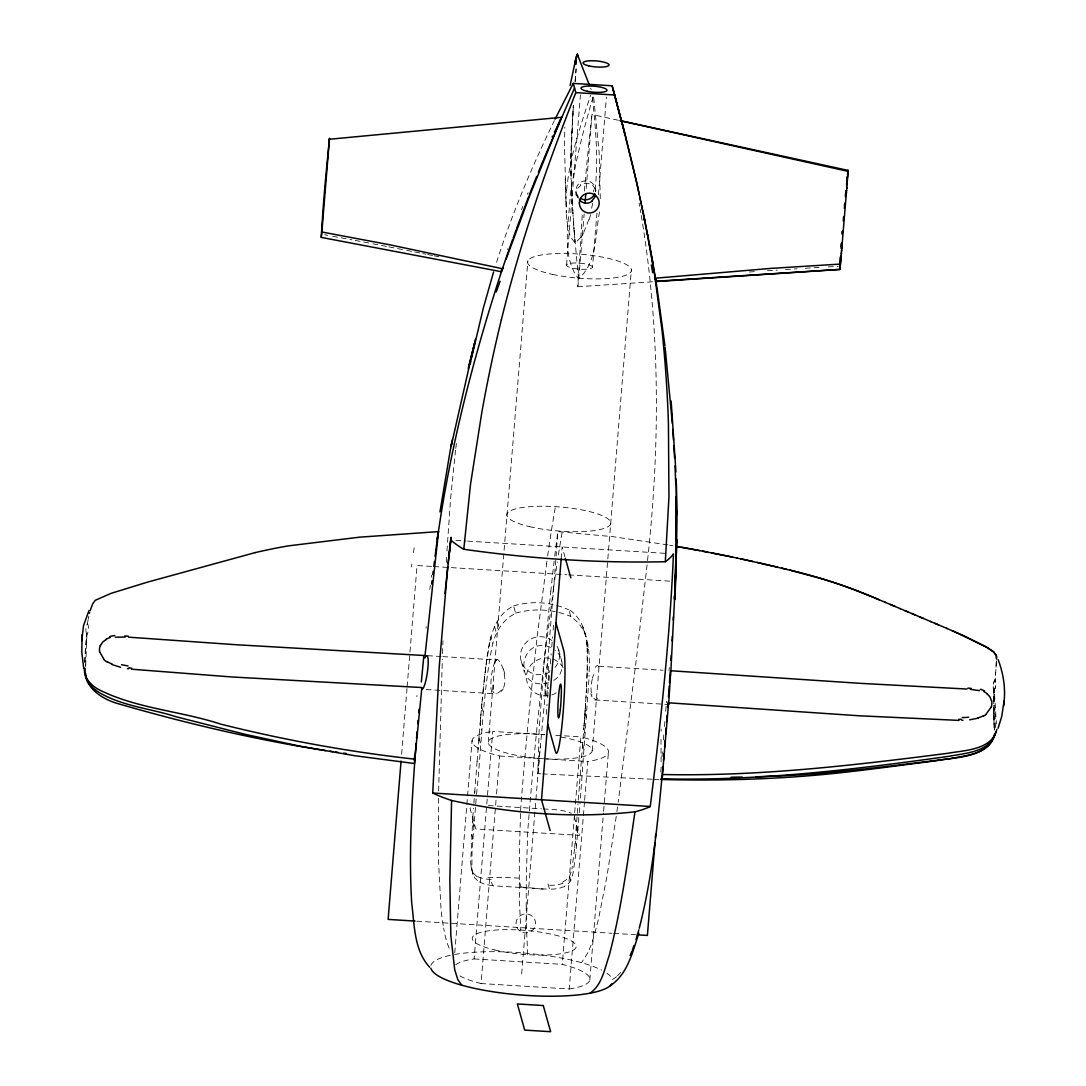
<?xml version="1.0" encoding="UTF-8"?>
<svg xmlns="http://www.w3.org/2000/svg" width="1086" height="1086" viewBox="0 0 1086 1086"><rect width="100%" height="100%" fill="white"/><g stroke="black" fill="none" stroke-linecap="round" stroke-linejoin="round"><path stroke-width="0.75" stroke-dasharray="5 3.75" d="M86.921 634.373L85.672 666.261M660.994 739.376L661.102 762.711M566.213 201.67L566.295 213.127L564.476 145.103L564.842 127.198M600.286 198.643L599.119 152.407L593.621 96.83M438.527 798.224L438.608 863.017L440.97 908.235A237.753 176.95 79.3 0 0 441.961 917.29L443.577 928.096M993.771 698.665L993.731 711.941M438.635 791.042L442.328 659.324M993.785 697.66L993.812 695.624M85.034 662.161L86.785 634.048M573.055 110.243L570.788 161.977L571.589 189.874M587.173 671.202C587.933 649.998 589.182 622.645 568.765 609.382L570.869 616.848C590.865 629.337 589.779 655.917 589.019 676.374M84.409 662.338L86.663 633.722M587.227 669.438L587.105 648.043M993.839 694.606L993.88 692.556M570.951 153.289L570.815 159.873A60.219 5.009 -86.5 0 0 570.937 176.719L571.073 179.706M661.116 731.136L661.157 729.086M995.102 679.605A13.48 13.059 -15.7 0 0 993.826 690.533L993.758 699.669A53.771 4.385 -87.7 0 0 993.731 710.882L994.247 726.968M993.907 691.524L993.378 688.402A12.462 12.082 -15.7 0 1 993.894 682.293L995.17 679.646L995.998 667.917M571.019 151.035L573.381 105.383L573.218 107.813M587.132 672.723L586.264 692.447M587.105 673.483L586.562 686.705M588.924 679.646L580.318 799.676M442.531 653.609L442.979 640.754M520.52 813.577L519.529 848.885A209.489 17.403 -86.5 0 0 519.312 881.289M571.304 142.782L571.032 178.823M520.628 810.59L520.751 807.55A493.763 41.024 -86.5 0 1 529.982 703.809L537.271 635.772L546.597 563.81M996.391 660.858L996.079 666.6M571.603 135.994L573.313 106.428M586.508 687.805L585.951 697.918M446.346 562.358L446.658 556.67M446.97 550.996L450.568 498.691L455.577 449.78M586.101 695.189L585.422 706.104M585.693 702.004L585.775 700.646M585.598 703.375L585.245 708.832M585.055 711.561L585.34 707.475M592.223 750.752L631.373 269.369M667.985 544.928L613.128 536.701L557.824 531.583L556.113 556.086M584.811 715.104L585.15 710.203M995.645 673.021L995.699 672.248M584.58 718.362L584.892 714.018M995.482 675.411L995.536 674.596M555.828 560.159L544.629 700.701L537.774 773.816L539.213 728.692L543.977 663.953A383.752 31.888 -86.5 0 1 550.751 591.843M618.355 120.261L591.924 114.478L585.951 191.788M584.349 721.606L584.662 717.276M584.187 723.778L584.431 720.534M566.661 190.104C569.58 157.389 580.426 125.99 590.703 95.011M584.024 725.95L584.268 722.692M584.105 724.864L583.087 738.507M472.831 816.971L470.686 862.746A59.391 53.893 -71.3 0 0 470.89 864.47M472.79 817.514L473.496 808.188M473.863 803.341L474.229 798.495M577.033 816.889L574.67 847.827M583.861 728.122L585.422 736.403M577.29 813.387L578.024 803.708M474.596 793.662L474.786 791.246M474.691 792.454L477.202 760.064M575.091 81.83L576.137 68.622M578.309 800.083L579.598 783.318M582.408 747.154L583.128 737.91M579.557 783.807L582.476 746.272M477.107 761.354L478.817 739.865M478.03 749.625L478.179 747.86M478.75 740.747L479.36 733.294M401.616 754.254L406.992 688.538M407.128 686.854L417.051 565.507L432.201 566.444M454.749 952.897L472.098 740.557M479.306 733.892L480.229 722.801M475.451 807.455L472.03 850.8L471.867 867.28A61.658 59.771 -15.7 0 0 471.976 868.556L472.926 874.379A12.285 11.905 -15.7 0 0 475.424 878.588L477.704 880.651M475.736 803.884L476.225 797.925M476.51 794.395C481.722 745.077 482.564 695.026 492.162 646.238C494.985 632.799 502.682 619.129 515.714 613.441L513.61 605.961C492.243 616.332 488.849 642.613 486.27 663.437M488.306 742.145L527.905 260.762M455.686 964.83A68.432 15.788 4.7 0 1 474.12 958.924L492.718 731.407L544.968 734.638M584.499 801.93L569.2 988.993L481.044 983.536L496.03 800.273M496.546 793.947L499.641 756.032A68.432 15.788 4.7 0 1 492.718 731.407M566.539 265.079L580.453 94.876M582.245 215.299L577.766 286.297L578.159 284.26A251.816 20.919 -86.5 0 0 580.073 262.988L584.146 213.996M521.66 973.952L540.258 746.449M546.231 714.398L547.059 704.285M547.615 697.538L548.43 687.424M548.987 680.691L549.815 670.578M550.371 663.831L551.186 653.731M551.742 646.985L552.57 636.871M553.113 630.138L553.806 621.708M561.19 558.761L562.154 546.964L564.883 556.684M592.508 267.224A13.032 3.014 4.7 0 0 573.286 263.029A13.032 3.014 4.7 0 0 572.77 268.215A13.032 3.014 4.7 0 0 592.508 267.224L596.92 213.304M598.44 194.761L606.422 97.021M569.2 988.993A68.432 15.788 4.7 0 0 562.276 964.368L574.548 814.283M574.684 812.695L580.888 736.865L553.127 735.154M578.865 817.446L575.96 852.388M579.259 812.681L580.033 803.151M584.635 800.246L587.798 761.49A68.432 15.788 4.7 0 0 580.888 736.865M589.82 979.857L603.463 813.02M603.599 811.323L608.418 752.34M660.75 771.983L661.17 766.933M661.998 756.82L662.406 751.756M663.37 739.96L663.79 734.91M664.469 726.48L665.161 718.05M665.718 711.316L666.546 701.203M669.017 670.863L669.302 667.496M480.406 720.629L480.134 723.887L481.845 729.996M480.324 721.715L480.691 717.384M480.596 718.47L480.976 714.126M574.575 848.926L571.915 869.004M480.881 715.212L481.546 707.624M426.038 628.265L426.174 626.785M481.451 708.71L482.523 696.995M481.763 705.167L481.885 703.809M584.363 191.041L585.748 175.837A415.436 34.521 -86.5 0 1 591.924 114.505M482.021 702.452L483.867 683.651M575.811 853.922L572.974 873.524A61.658 59.771 -15.7 0 1 572.648 874.773L570.774 880.434A12.095 11.729 -15.7 0 1 568.087 883.895L564.462 886.339M483.053 691.551L484.342 679.266M599.499 211.919C595.209 234.237 597.205 262.88 578.485 278.79C560.756 255.495 569.078 221.788 570.326 194.38C575.431 161.325 583.698 128.867 593.105 96.803M647.527 560.552C660.179 445.599 660.302 328.637 641.079 214.404M647.093 564.801L636.26 659.867L618.219 802.147M484.098 681.465L486.066 664.944M429.866 589.44L430.327 585.34M484.465 678.166L484.709 675.967M484.845 674.868L484.967 673.768M485.103 672.682L485.225 671.582M431.291 577.236L431.536 575.227M485.361 670.483L485.496 669.397M485.632 668.297L485.836 666.709M455.767 448.396L456.487 442.857M486.039 665.202L486.202 663.94M486.175 664.198L490.003 640.984M595.033 189.955C598.698 158.814 595.427 127.347 592.386 96.301M553.521 588.436L544.195 660.397L536.905 728.407A493.763 41.024 -86.5 0 0 527.66 832.147L526.452 873.511A209.489 17.403 -86.5 0 0 526.235 905.914M617.567 806.898L616.902 811.649M616.237 816.4L606.843 877.026L598.712 917.996A237.753 149.013 -74.3 0 1 596.54 926.847L593.567 937.381A82.685 51.816 -74.3 0 1 588.001 952.721M88.047 620.106L87.464 623.486A13.358 12.951 -15.7 0 0 86.554 633.762M88.197 619.291L88.835 616.142M592.712 203.313L591.042 210.888M490.085 640.645L490.302 639.613M490.519 638.582L490.994 636.532L492.854 643.183M495.162 662.188L495.854 660.437M588.816 219.589L583.358 233.409M496.587 262.31C512.008 213.671 531.909 166.552 554.322 120.75M592.291 678.221L593.825 674.515M521.511 209.612L522.692 206.516M527.457 194.326L528.108 192.697M562.629 882.212L568.222 878.493A10.914 10.371 75.6 0 0 569.621 876.388L571.507 870.7A59.391 57.191 69.3 0 0 571.942 869.017M587.92 952.666L581.553 962.698M993.934 690.492L994.952 688.551A12.394 12.014 -15.7 0 0 995.889 684.547L995.17 679.646A16.249 15.761 -15.7 0 1 995.4 680.352A14.824 14.376 -15.7 0 1 995.726 681.777A13.412 13.005 -15.7 0 1 995.889 683.175A12.53 12.15 -15.7 0 1 995.889 684.547A12.923 12.53 -15.7 0 1 994.287 689.868L996.405 724.077M503.293 688.782L501.433 691.348M577.711 188.285L580.834 185.367M580.806 237.454L575.118 242.979L570.965 237.44A37.739 33.096 -2.6 0 1 569.417 233.707L566.648 219.535M617.595 975.676L620.635 972.486M616.59 976.735L612.409 979.572A91.238 21.055 4.7 0 0 607.02 973.273M553.738 680.379C564.72 674.23 564.761 657.451 555.055 650.12M548.579 682.714C512.524 692.637 518.022 634.251 551.009 647.5M749.326 272.002L755.91 271.541M767.449 270.753L777.332 270.088M785.572 269.545L797.097 268.799M577.643 286.745L653.745 281.722M805.323 268.283L820.147 267.373M828.374 266.898L838.256 266.341M653.772 779.286L658.822 779.422M652.089 779.232L542.715 773.938M455.876 540.394L466.003 541.018M467.686 541.127L666.736 553.439M433.884 566.553L566.892 574.779M568.575 574.888L671.27 581.241M427.612 655.673L441.12 656.514M442.816 656.609L496.872 659.949M598.888 666.261L663.03 670.238M426.174 689.515L496.478 693.859M594.952 699.954L666.926 704.407M499.641 756.032L587.798 761.49M537.665 773.626L541.032 773.829M488.333 805.54L541.52 808.839M543.19 808.934L553.154 809.559A19.548 4.507 4.7 0 1 571.412 813.251M547.996 883.936L549.489 889.258L492.555 885.728L491.048 880.407M416.739 921.186L612.042 933.268M613.726 933.363L635.609 934.72M474.12 958.924L562.276 964.368M669.641 545.213L672.953 545.783M324.578 234.752L327.796 235.35M332.628 236.232L351.959 239.83M355.176 240.427L371.276 243.495M372.892 243.807L387.39 246.603M388.992 246.916L405.092 250.065M406.707 250.377L411.54 251.328M414.757 251.966L419.59 252.916M422.807 253.554L426.024 254.192M427.64 254.518L432.459 255.468M434.074 255.794L438.907 256.758M477.012 876.646L473.157 873.09A11.05 9.869 -72.9 0 1 471.758 870.361L470.849 864.632M578.417 198.358L576.815 194.733L577.725 197.937M577.901 197.516L577.1 195.711M591.992 696.954L590.825 693.574M449.142 948.146L447.5 943.978A82.685 61.535 79.3 0 1 443.658 928.096M472.247 871.515L473.007 873.266L471.799 870.348L472.926 874.379M503.266 668.922L504.814 673.632M590.635 88.278L591.137 89.568M595.603 189.385L593.323 186.14A9 6.774 6.2 0 0 580.195 184.837M521.321 661.55L524.158 671.569M584.77 632.147L586.671 638.948M582.856 626.839L584.797 633.749M586.779 642.464L588.653 649.102M584.96 712.932L586.712 719.136M582.625 744.494L584.309 750.507M574.331 816.916L579.517 835.378L475.817 828.971L470.197 808.961A19.548 4.507 4.7 0 1 471.066 807.36M576.191 827.966L577.603 832.948M575.213 840.971L576.544 845.682M569.634 876.402L570.774 880.434M497.225 621.531L499.166 628.455M494.551 626.568L496.465 633.369M481.641 706.538L483.392 712.742M521.036 887.316L519.312 881.167A199.933 16.616 -86.5 0 0 519.76 908.222L520.791 930.05M478.967 738.086L480.65 744.1M472.491 821.545L473.89 826.527M471.528 834.55L472.858 839.274M558.625 649.822L561.747 661.007M639.084 203.082L639.668 206.313M595.834 190.172L595.983 191.014M640.238 209.544L640.808 212.775M493.478 689.42L493.22 685.062M578.485 278.79L574.087 230.137M995.536 727.688L994.124 690.18M575.037 242.029L574.82 239.463M574.725 238.241L574.521 235.771M574.331 233.286L574.426 234.535M994.464 730.254L994.382 729.195M574.25 232.363L573.802 226.322M573.897 227.598L573.992 228.874M573.815 226.58L573.204 217.811M573.707 225.033L573.612 223.743M573.571 223.105L572.091 199.2M994.369 729.032L994.26 727.294M994.45 729.711L994.179 725.448M573.028 215.123L573.123 216.481M572.865 212.408L572.946 213.766M586.874 643.849L586.915 644.555M994.342 728.57L993.799 715.389M572.689 209.652L572.784 211.037L572.363 204.087M572.05 198.453L572.444 205.485M586.956 645.247L587.037 646.645M527.701 954.675L526.696 932.738A199.933 16.616 -86.5 0 1 526.235 905.86M571.67 191.312L572.132 199.865M571.752 192.833L571.928 196.077M571.521 188.421L571.82 194.177M571.575 189.493L571.141 181.172M994.111 724.606L993.921 720.208M85.672 666.682L85.672 664.021M565.521 192.507L565.263 178.823L565.29 182.747M993.744 712.823L993.758 713.678M575.132 81.233A256.133 21.286 -86.5 0 1 576.082 69.314M583.399 233.422A40.331 35.295 -7 0 1 580.874 237.481M590.553 214.648A149.23 128.528 -13 0 1 589.264 219.671M593.811 189.928A272.654 229.309 -20.8 0 1 593.513 191.815M565.86 201.657A279.577 242.789 9.5 0 1 566.417 190.091M566.838 219.521A144.628 126.125 6.2 0 1 566.43 213.127M430.979 965.332A91.238 21.055 4.7 0 1 450.595 955.273M454.572 954.499A91.238 21.055 4.7 0 1 601.685 970.11M411.485 567.014A358.027 73.156 -89.7 0 1 411.865 564.096M413.44 552.706A358.027 73.156 -89.7 0 1 414.255 547.168M416.97 695.474A276.645 8.226 -84.7 0 1 416.861 696.696M87.532 623.459A13.48 13.059 -15.7 0 1 87.029 634.428M507.271 249.508A105.546 20.634 -72.4 0 1 507.515 248.762M481.044 983.536A68.432 15.788 4.7 0 1 458.577 975.092M561 736.987A52.128 12.027 4.7 0 1 575.499 758.042A52.128 12.027 4.7 0 1 491.089 746.557A52.128 12.027 4.7 0 1 544.697 734.76M513.597 605.934A78.667 77.242 37.2 0 1 568.589 609.762M520.656 887.031A118.605 25.806 5.3 0 1 544.1 889.353M563.05 883.244A34.874 33.204 44.7 0 1 547.928 885.131M487.913 877.515A118.605 34.657 5 0 1 518.592 878.112M491.184 879.348A34.48 29.716 -32 0 1 477.161 876.402M564.53 886.502A32.471 31.48 -15.7 0 1 549.502 889.067M492.569 885.511A32.091 31.114 -15.7 0 1 477.582 880.841M515.619 613.115A82.645 80.12 -15.7 0 1 571.005 616.536M501.42 689.977A17.987 6.869 -69.4 0 1 492.705 690.723M491.768 692.434A16.914 3.407 -83 0 1 491.347 677.365A16.914 3.407 -83 0 1 495.175 661.578M495.935 660.722A17.987 4.235 76.6 0 1 503.212 669.139M504.203 673.944A14.81 8.064 83.5 0 1 503.171 688.592M597.449 698.122A17.987 4.14 77.3 0 1 592.033 694.85M591.368 692.8A14.81 6.149 -81.2 0 1 592.508 678.478M595.209 667.32A17.987 3.842 -72.2 0 1 598.753 667.591M557.091 646.319A19.548 18.951 -15.7 0 1 554.091 668.569M549.312 672.22A19.548 18.951 -15.7 0 1 524.294 667.238A19.548 18.951 -15.7 0 1 526.33 642.328A19.548 18.951 -15.7 0 1 551.905 640.482M576.394 196.05A7.371 6.285 81.7 0 1 577.494 188.041M595.359 189.616A7.385 4.263 -75.7 0 1 595.644 191.665M556.358 692.827A19.548 18.951 -15.7 0 1 529.208 686.949A19.548 18.951 -15.7 0 1 536.335 660.559A19.548 18.951 -15.7 0 1 563.145 667.7M553.521 588.381A391.829 32.553 -86.5 0 1 557.308 561.964M558.408 554.824A391.829 32.553 -86.5 0 1 562.317 531.312M546.597 563.756A391.829 32.553 -86.5 0 1 546.95 561.136M547.67 555.978A391.829 32.553 -86.5 0 1 555.394 506.687M550.751 591.748A318.51 26.471 -86.5 0 1 554.145 561.177M554.742 556.168A318.51 26.471 -86.5 0 1 557.824 531.678M996.324 662.148A51.694 1.072 -84.9 0 1 995.943 668.623M578.295 196.593A9.774 9.475 -15.7 0 1 583.046 181.226A9.774 9.475 -15.7 0 1 595.372 191.598M993.962 713.312L993.771 706.348L994.016 720.045L993.962 713.312M552.502 274.378A52.128 12.027 4.7 0 0 631.482 270.455A52.128 12.027 4.7 0 0 554.593 253.635A52.128 12.027 4.7 0 0 552.502 274.378M547.466 688.823A16.942 1.412 -86.5 0 0 547.887 663.098A16.942 1.412 -86.5 0 0 545.077 688.103A16.942 1.412 -86.5 0 0 547.466 688.823M494.917 950.046A52.128 12.027 4.7 0 0 576.069 947.291A52.128 12.027 4.7 0 0 501.759 929.738A52.128 12.027 4.7 0 0 494.917 950.046M529.52 526.642A52.128 12.027 4.7 0 0 610.685 523.873A52.128 12.027 4.7 0 0 536.375 506.32A52.128 12.027 4.7 0 0 529.52 526.642M522.746 932.467A9.774 9.475 -15.7 0 0 535.344 921.308A9.774 9.475 -15.7 0 0 519.298 916.421A9.774 9.475 -15.7 0 0 522.746 932.467"/><path stroke-width="1.5" d="M321.225 237.169L322.678 214.743A205.743 17.091 -86.5 0 1 325.352 181.294L329.479 138.302L321.863 231.997A42.137 3.502 -86.5 0 1 321.714 233.558L321.239 237.386L501.325 271.704M655.442 281.613L839.777 269.464L839.79 268.473M668.623 703.361L668.609 704.488L670.388 677.705M675.085 596.2L676.741 539.647L674.868 599.309L676.863 511.343M676.714 542.742L676.239 478.98M675.913 549.312L675.818 558.353M846.551 190.674L848.017 170.38L847.745 175.24M675.723 564.367L675.193 585.354M675.899 547.249L675.696 557.064M676.021 540.597L676.035 496.859M996.486 658.035L996.473 655.93M996.459 659.039L996.486 656.378M996.867 729.317C992.088 750.127 964.572 750.25 947.318 753.358C852.849 765.426 757.879 776.612 662.46 774.508L668.623 702.805L859.189 715.783L958.992 720.398M448.097 563.485L450.812 540.081A261.726 60.409 4.7 0 0 463.763 549.272C530.457 558.72 597.938 563.227 665.311 561.733A261.726 60.409 4.7 0 0 673.456 553.86C669.872 638.378 660.695 722.57 650.256 806.491A138.601 31.983 4.7 0 1 634.984 811.812C573.856 818.627 511.56 813.658 451.586 800.463A138.601 31.983 4.7 0 1 432.73 793.024L439.165 667.659L447.731 566.824M451.586 800.463L449.848 880.637L450.826 935.603L454.695 969.594L457.817 979.667L461.781 985.219M501.23 271.514L501.691 269.314M675.098 588.354L670.876 670.754L859.99 683.325L967.002 689.04M674.949 581.241L675.125 576.286M674.243 599.01L674.379 595.847M839.79 268.188L839.804 269.437L840.048 267.645M673.252 620.052L673.415 616.753M414.309 760.322L414.608 755.53M672.112 640.944L672.383 636.192M995.781 731.91C991.287 752.069 965.169 753.209 948.431 756.372C853.447 769.702 757.77 781.105 661.659 778.811A7.453 0.801 -88.4 0 0 662.555 775.173M81.708 640.781L83.554 625.55L88.984 610.549M670.944 660.342L671.257 655.428M839.994 264.658L840.537 256.323M675.628 551.281L675.777 548.783M840.062 263.423L840.116 262.568M840.184 261.672L840.238 260.708M840.32 259.513L840.469 257.382M669.247 686.013L668.46 697.253M669.465 682.85L670.225 671.786M82.088 634.767L81.803 652.224L83.731 668.528M841.446 243.753L841.107 248.409M847.691 176.068L847.555 177.914M667.741 707.081L668.094 702.167M847.406 179.977L847.474 178.918M665.65 734.231L666.152 727.919M666.641 721.593L667.143 715.267M842.152 234.359L842.41 231.155A205.743 17.091 -86.5 0 0 842.247 233.11M847.026 184.742L847.134 183.466M416.128 743.258C412.123 796.309 408.54 849.619 411.689 902.819C414.499 924.498 413.847 950.291 429.689 967.232M416.522 738.358L417.051 731.828M463.79 549.272L470.51 484.37L481.858 412.218A955.436 598.82 -74.3 0 1 501.325 319.868M585.055 202.838L585.734 194.543M846.591 190.281L846.13 195.833M846.727 188.625L846.822 187.321M401.073 761.001L388.123 919.408L415.056 921.077M561.19 558.761L541.493 799.758L550.14 830.532M665.311 561.733L668.949 497.089L668.433 423.757A955.436 711.099 79.3 0 0 661.971 329.805L654.41 273.305L644.093 216.508M654.967 842.763L647.392 935.453L637.292 934.829M655.387 837.713L655.659 834.333M674.949 598.4L675.22 595.033M663.532 760.214L664.075 753.684M664.605 747.141L665.148 740.611M842.112 244.404L841.772 248.463M842.017 245.626L846.211 194.923M846.388 192.819L846.442 192.086M841.528 251.355L841.65 249.956M841.894 247.011L841.093 256.432M417.716 723.656L417.974 720.507M418.653 712.606L418.925 709.443M841.311 253.988L841.419 252.699M840.903 258.644L840.998 257.558M841.148 255.889L840.564 262.473M844.338 208.295L844.799 203.163M840.808 259.69L840.415 264.074A42.137 3.502 -86.5 0 1 840.265 265.636L839.79 269.477M421.354 681.967L423.757 656.541M85.848 673.89C85.4 682.402 92.975 688.565 99.505 692.705C122.827 706.375 150.832 708.52 176.054 716.746L244.567 734.19L299.519 746.096L355 755.747L414.377 763.512L421.884 687.547L231.698 676.958L131.433 669.193M662.962 766.702C657.926 820.88 652.754 875.411 639.26 928.272M844.569 205.729L844.677 204.453M845.397 196.647L845.75 192.914M845.967 190.607L845.519 195.331M840.483 263.287L840.13 266.952M1003.6 706.253L1004.102 701.067L1001.699 716.57L998.102 728.19M846.727 182.557L846.876 181.009M846.537 184.579L847.297 176.787M846.944 180.276L847.216 177.534M670.551 676.116L670.917 670.972M1003.79 704.325C1005.84 689.243 1003.559 673.795 998.129 659.636M577.304 54.3L577.847 56.757A19.901 19.304 -15.7 0 0 577.698 55.943A20.756 20.132 -15.7 0 0 577.521 55.128A21.747 21.082 -15.7 0 0 577.304 54.3A21.747 21.082 -15.7 0 0 576.951 55.087A20.756 20.132 -15.7 0 0 576.639 55.875A19.901 19.304 -15.7 0 0 576.367 56.662A19.181 18.598 -15.7 0 0 576.123 57.449A18.584 18.014 -15.7 0 0 575.933 58.237A18.109 17.552 -15.7 0 0 575.77 59.024L575.716 64.563A18.041 17.485 -15.7 0 1 575.607 63.762A17.702 17.159 -15.7 0 1 575.77 58.983L577.304 54.3L589.426 85.224M847.623 173.543L847.718 172.715M847.555 174.167L848.003 170.393L847.786 172.022M444.948 593.54L451.043 537.258L449.224 553.453M994.559 734.72C990.038 753.657 965.997 755.639 950.033 758.666C885.647 766.702 821.179 775.377 756.209 776.748M431.617 584.01L431.997 580.861M255.264 552.611A521.524 507.135 -17.3 0 1 288.401 545.864L359.697 537.163L438.513 531.611L425.02 655.55L236.517 644.758L128.61 637.17M432.757 574.548L433.178 571.263M433.803 566.322L434.441 561.394M435.079 556.453C446.658 463.111 469.505 371.493 498.08 281.993A1500.499 1454.656 -15.7 0 1 508.275 251.748M634.971 811.812C627.871 859.922 621.559 908.33 609.232 955.449C604.671 968.427 602.201 984.758 590.105 993.161M994.654 734.312C988.084 758.313 955.68 756.82 935.942 760.797C899.194 765.413 862.501 770.693 825.618 774.277C770.761 779.558 715.593 780.915 660.519 779.463M439.966 511.927L450.432 449.332L475.41 339.239M437.061 539.05L438.513 531.611M451.844 442.436L451.07 446.455L452.428 439.572M570.109 85.536L575.865 58.508M470.197 364.19L470.808 361.19M471.446 358.217L483.365 307.949L493.573 272.002M501.365 319.868C520.262 242.327 546.652 166.823 575.838 92.622L573.245 83.391L612.137 85.794L626.378 139.252M89.5 613.223L89.663 612.531M468.215 368.683L475.016 341.737L468.853 366.104M90.192 610.563L92.649 603.897L95.229 600.341L111.206 593.309L147.221 582.218L255.251 552.584M635.962 939.607L638.853 929.86M638.907 933.186C632.554 951.825 627.667 974.617 609.816 985.966M632.473 949.761L633.966 945.499M508.805 250.228L512.633 239.436M505.967 259.473L529.995 194.842L561.53 117.315L329.452 139.252M501.284 271.948A5.226 0.692 -73.1 0 0 502.642 268.717L503.103 267.468M513.203 237.875L516.026 230.083M516.597 228.522L520.113 219.06M520.696 217.485L528.746 196.444M990.921 707.366L986.183 714.045M529.289 195.046L533.226 185.054M533.783 183.629L536.674 176.434M538.412 172.104L543.176 160.457M543.787 158.99L574.548 88.007M630.138 955.449L631.971 951.187M100.414 645.586L102.898 641.853L106.469 639.382M552.15 136.945L552.543 136.103M554.417 132.098L555.027 130.822M556.032 128.705L555.53 129.763M556.534 127.646L557.05 126.573M557.661 125.284L561.53 117.315M594.992 196.81L592.128 200.666M555.055 119.243L573.245 83.391M978.052 718.172L969.676 719.814M115.279 637.197L125.189 637.02M655.225 276.876L655.442 278.206L771.141 268.378L840.415 264.074M839.831 269.369L655.876 281.26M961.816 720.344L962.956 720.303M742.254 777.06L731.095 777.209M575.838 92.622L614.73 95.025M432.717 793.024L650.256 806.491M970.26 689.298L979.45 690.655M415.056 759.195C349.638 751.974 284.749 740.15 220.906 724.186C180.697 710.909 136.347 708.737 98.256 689.325C90.762 685.076 83.744 677.528 84.396 668.379M343.651 753.141L346.393 753.508M335.411 752.001L338.153 752.381M329.913 751.213L332.655 751.607M321.687 749.992L325.8 750.602M320.316 749.774C251.477 738.874 183.398 722.638 116.501 703.226C100.971 698.461 83.323 686.542 85.02 668.311M127.429 668.609L128.569 668.786M321.863 231.997L389.738 244.784L502.642 268.758M675.94 546.299L679.768 546.964M677.922 546.638L707.8 552.136M681.696 547.303L689.366 548.688M691.28 549.027L699.547 550.561M702.696 551.159L737.258 558.068M711.927 552.937L732.521 557.077M736.634 557.946L777.617 567.136M847.99 171.33L621.572 121.035L622.495 124.632M740.747 558.815L753.06 561.489M620.011 120.614L848.017 170.393M756.969 562.358L796.282 571.684A524.511 510.216 -16.4 0 1 871.759 596.621L879.226 599.798M781.553 568.073L786.468 569.268M120.587 667.279L112.089 664.605M789.861 570.096L822.265 578.865M873.443 597.381L854.017 589.63A521.524 507.311 -16.4 0 0 822.265 578.892M890.33 604.468L895.135 606.49M884.995 602.228L900.375 608.703M874.406 597.775L885.592 602.472M904.923 610.631L923.358 618.436M899.995 608.54L908.045 611.947M930.471 621.45L947.209 628.577M920.059 617.038L931.001 621.681M911.873 613.563L915.702 615.192M946.544 628.292L954.336 631.631M934.815 623.296L938.63 624.925M952.015 630.627L964.069 635.907M954.811 631.835L986.007 646.808L993.69 651.98L996.473 655.781L993.554 651.858L987.785 647.853L964.979 636.315M987.065 693.859L989.848 696.723L991.464 700.714M104.025 659.473L99.898 652.252M565.344 558.313L570.802 577.752M556.032 623.092L563.743 650.5A52.128 4.33 -86.5 0 1 563.064 713.38A52.128 4.33 -86.5 0 1 555.475 751.621L547.765 724.213M613.441 90.409L624.749 133.524M612.137 85.794L621.518 121.808M621.572 121.035L621.939 122.447M622.305 123.858L636.966 183.439L647.935 236.639M626.269 139.456L626.975 142.28M627.328 143.691L628.02 146.515M628.373 147.94L630.097 154.986M630.437 156.398L633.627 169.755M633.898 170.936L635.799 179.122M636.057 180.29L637.794 187.959M638.025 188.95L639.342 194.91M639.79 196.905L640.007 197.896M640.224 198.887L641.351 204.141M641.622 205.363L642.057 207.399M641.758 206.326L643.075 212.259M643.333 212.842L644.663 220.254M643.726 217.173L644.378 220.377M647.527 234.142L651.03 252.671M649.469 244.717L650.08 247.934M650.568 252.386L650.853 253.907M650.663 251.124L651.247 254.314M651.695 258.495L651.994 260.124M651.247 253.798L653.853 268.622M652.51 262.975L652.93 265.269M653.758 269.844L654.166 272.111M654.98 276.604L655.876 281.233L655.673 279.659M655.496 278.586L655.645 279.55M664.944 345.932L657.573 291.849A1500.499 1454.656 -15.7 0 0 654.043 270.115M665.134 347.547L672.356 423.445M671.148 400.992L675.926 471.894M672.791 429.432L673.51 439.993M673.89 446.061L674.61 458.265M675.03 465.921L675.723 483.677M676.32 483.039L676.945 514.425M575.648 59.811A17.512 16.982 -15.7 0 0 575.566 60.599A17.485 16.955 -15.7 0 0 575.539 62.974M611.717 983.862A91.238 21.055 4.7 0 1 518.334 994.803A91.238 21.055 4.7 0 1 430.911 968.345M424.952 657.98A16.955 2.919 -81.7 0 1 427.762 669.193A16.955 2.919 -81.7 0 1 421.639 689.067M661.415 778.784A6.258 0.774 -87.3 0 1 661.265 778.567M841.216 246.807A205.743 17.091 -86.5 0 1 841.501 242.952M843.252 220.892A205.743 17.091 -86.5 0 1 843.605 216.725M651.491 256.581A105.546 3.72 79.8 0 1 651.79 258.169M651.369 264.97A184.213 23.702 77.8 0 1 652.686 272.735M500.103 281.247A184.213 5.756 -70.9 0 1 496.221 291.917M961.477 719.312A91.251 52.644 8.1 0 1 958.707 719.353M968.685 717.235A73.088 49.712 11.2 0 1 962.25 717.588M983.061 715.986A31.548 28.806 46.8 0 1 977.929 717.819M986.346 714.289A22.426 20.648 77 0 1 983.197 716.271M991.613 700.633A10.412 7.86 -71.8 0 1 991.138 707.448M983.943 691.714A24.774 19.616 -47.6 0 1 987.174 693.737M980.278 689.243A33.34 25.412 -33.8 0 1 984.595 690.967M967.938 688.117A68.554 23.566 -3.2 0 1 971.305 688.402M131.637 668.161A91.251 52.902 5.7 0 1 128.827 667.768M128.053 665.908A73.088 50.214 4.8 0 1 121.551 664.7M112.292 664.143A31.548 29.865 -19.1 0 1 107.202 661.605M106.957 661.958A22.426 21.747 -59.3 0 1 103.917 659.582M99.708 652.279A10.412 8.837 75.2 0 1 100.319 645.532M106.292 639.097A24.774 21.299 44.9 0 1 110.229 637.563M109.686 636.613A33.34 27.231 30.4 0 1 114.736 635.568M124.659 636.002A68.554 24.489 6.8 0 1 128.216 636.152M595.264 194.883A7.385 4.263 -75.7 0 1 594.694 196.58M592.386 200.924A9 8.566 38.3 0 1 579.49 200.014M652.116 259.092A1500.499 1454.656 -15.7 0 1 653.229 265.391M594.829 193.566A9.774 9.475 -15.7 0 1 580.386 198.344M543.271 1005.541L517.357 1003.939L524.701 1030.098L550.629 1031.7L543.271 1005.541M587.227 91.265A13.032 3.014 4.7 0 0 606.979 90.274A13.032 3.014 4.7 0 0 587.757 86.079A13.032 3.014 4.7 0 0 587.227 91.265M579.354 203.001A9.95 9.896 58.8 0 0 594.205 211.716A9.95 9.896 58.8 0 0 594.259 194.516A9.95 9.896 58.8 0 0 579.354 203.001M560.267 709.877A16.942 1.412 -86.5 0 0 560.675 684.153A16.942 1.412 -86.5 0 0 557.865 709.158A16.942 1.412 -86.5 0 0 560.267 709.877M588.721 65.852A13.032 3.014 4.7 0 0 609.015 65.16A13.032 3.014 4.7 0 0 590.431 60.775A13.032 3.014 4.7 0 0 588.721 65.852"/></g></svg>
